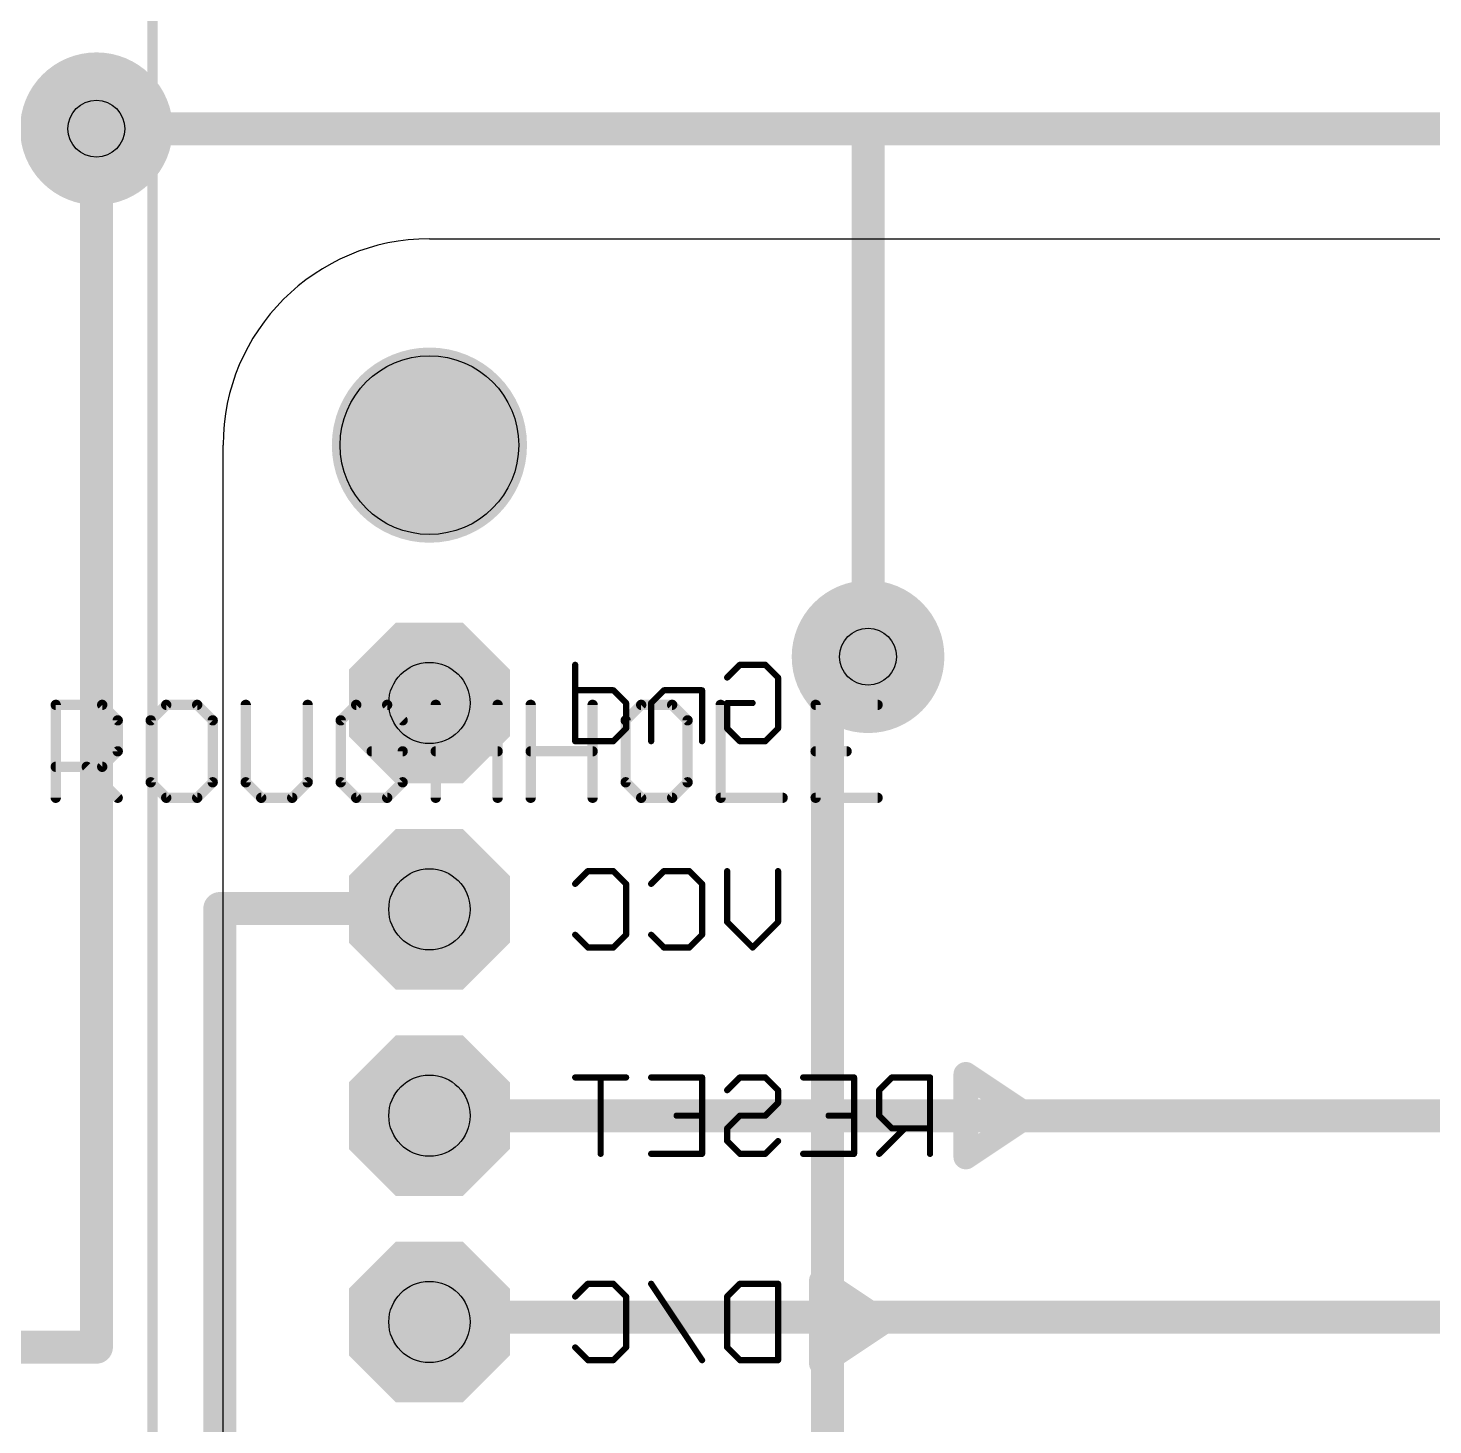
# Model space of a CAD drawing. Extents: x -2 to 110, y -6 to 68.
# Drawn here: x 26.66 to 43.95, y 36.04 to 53.24 of the extents above; entities that cross this region are included whole.
import ezdxf

# ---------------------------------------------------------------- set-up
doc = ezdxf.new("R2010")
doc.units = 0
for name, color, linetype in [('1', 22, 'CONTINUOUS'), ('16', 175, 'CONTINUOUS'), ('17', 82, 'CONTINUOUS'), ('18', 82, 'CONTINUOUS'), ('20', 190, 'CONTINUOUS'), ('22', 253, 'CONTINUOUS'), ('27', 253, 'CONTINUOUS'), ('29', 253, 'CONTINUOUS'), ('30', 253, 'CONTINUOUS'), ('44', 253, 'CONTINUOUS'), ('52', 253, 'CONTINUOUS')]:
    doc.layers.add(name, color=color, linetype=linetype)

# ---------------------------------------------------------------- blocks, each defined once
blk = doc.blocks.new('OCTAGONP')
at = {"const_width": 0.5}
blk.add_lwpolyline([(-0.25, -0.1036), (-0.25, 0.1036), (-0.1036, 0.25), (0.1036, 0.25), (0.25, 0.1036), (0.25, -0.1036), (0.1036, -0.25), (-0.1036, -0.25), (-0.25, -0.1036), (-0.25, 0.1036)], dxfattribs=at)
blk = doc.blocks.new('ROUNDV')
at = {"const_width": 0.5}
blk.add_lwpolyline([(0, -0.25, 1), (0, 0.25, 1), (0, -0.25)], format="xyb", dxfattribs=at)

msp = doc.modelspace()

# ---------------------------------------------------------------- linework, layer by layer
at = {"layer": '1', "const_width": 0.4064}
for points in [[(27.5, 52), (61.21, 52)], [(37, 45.5), (36.5, 45.5)], [(36.5, 45.5), (36.5, 19)]]:
    msp.add_lwpolyline(points, dxfattribs=at)
at = {"layer": '1', "const_width": 0.2032}
for points in [[(27.5, 52.1016, 1), (27.5, 51.8984)], [(36.5, 45.6016, 1), (36.5, 45.3984)], [(36.6016, 45.5, 1), (36.3984, 45.5)], [(37, 45.3984, 1), (37, 45.6016)]]:
    msp.add_lwpolyline(points, format="xyb", dxfattribs=at)
at = {"layer": '16', "const_width": 0.4064}
for points in [[(27.5, 37), (27.5, 52)], [(77.5, 52), (37, 52)], [(37, 52), (37, 45.5)], [(29.02, 24.61), (29.02, 42.4)], [(29.02, 42.4), (31.6, 42.4)], [(31.6, 42.4), (31.6, 42.39)], [(31.6, 39.85), (55, 39.85)], [(58.37, 37.37), (31.6, 37.37)], [(31.6, 37.37), (31.6, 37.31)], [(3.5, 37), (27.5, 37)]]:
    msp.add_lwpolyline(points, dxfattribs=at)
at = {"layer": '16', "const_width": 0.2032}
for points in [[(27.6016, 52, 1), (27.3984, 52)], [(37, 52.1016, 1), (37, 51.8984)], [(37.1016, 52, 1), (36.8984, 52)], [(36.8984, 45.5, 1), (37.1016, 45.5)], [(29.1216, 42.4, 1), (28.9184, 42.4)], [(29.02, 42.5016, 1), (29.02, 42.2984)], [(31.7016, 42.4, 1), (31.4984, 42.4)], [(31.6, 42.2984, 1), (31.6, 42.5016)], [(31.4984, 42.39, 1), (31.7016, 42.39)], [(31.6, 39.9516, 1), (31.6, 39.7484)], [(31.6, 37.4716, 1), (31.6, 37.2684)], [(31.7016, 37.37, 1), (31.4984, 37.37)], [(31.4984, 37.31, 1), (31.7016, 37.31)], [(27.5, 36.8984, 1), (27.5, 37.1016)], [(27.3984, 37, 1), (27.6016, 37)]]:
    msp.add_lwpolyline(points, format="xyb", dxfattribs=at)
at = {"layer": '20'}
msp.add_circle((31.6, 48.105), 1.1, dxfattribs=at)
at = {"layer": '22'}
for points, const_width in [([(33.3944, 45.4007), (33.3944, 44.4601)], 0.0762), ([(35.2654, 45.2439), (35.4222, 45.4007)], 0.0762), ([(35.4222, 45.4007), (35.7357, 45.4007)], 0.0762), ([(35.7357, 45.4007), (35.8925, 45.2439)], 0.0762), ([(35.8925, 45.2439), (35.8925, 44.6169)], 0.0762), ([(33.8647, 45.0872), (33.3944, 45.0872)], 0.0762), ([(34.0214, 44.9304), (33.8647, 45.0872)], 0.0762), ([(34.0214, 44.6169), (34.0214, 44.9304)], 0.0762), ([(34.4866, 45.0872), (34.3299, 44.9304)], 0.0762), ([(34.3299, 44.9304), (34.3299, 44.4601)], 0.0762), ([(34.9569, 45.0872), (34.4866, 45.0872)], 0.0762), ([(34.9569, 44.4601), (34.9569, 45.0872)], 0.0762), ([(35.2654, 44.6169), (35.2654, 44.9304)], 0.0762), ([(35.2654, 44.9304), (35.5789, 44.9304)], 0.0762), ([(33.8647, 44.4601), (34.0214, 44.6169)], 0.0762), ([(35.4222, 44.4601), (35.2654, 44.6169)], 0.0762), ([(35.8925, 44.6169), (35.7357, 44.4601)], 0.0762), ([(33.3944, 44.4601), (33.8647, 44.4601)], 0.0762), ([(35.7357, 44.4601), (35.4222, 44.4601)], 0.0762), ([(33.3944, 42.7039), (33.5511, 42.8607)], 0.0762), ([(33.5511, 42.8607), (33.8647, 42.8607)], 0.0762), ([(33.8647, 42.8607), (34.0214, 42.7039)], 0.0762), ([(34.3299, 42.7039), (34.4866, 42.8607)], 0.0762), ([(34.4866, 42.8607), (34.8002, 42.8607)], 0.0762), ([(34.8002, 42.8607), (34.9569, 42.7039)], 0.0762), ([(35.2654, 42.2336), (35.2654, 42.8607)], 0.0762), ([(35.8925, 42.8607), (35.8925, 42.2336)], 0.0762), ([(34.0214, 42.7039), (34.0214, 42.0769)], 0.0762), ([(34.9569, 42.7039), (34.9569, 42.0769)], 0.0762), ([(35.5789, 41.9201), (35.2654, 42.2336)], 0.0762), ([(35.8925, 42.2336), (35.5789, 41.9201)], 0.0762), ([(33.5511, 41.9201), (33.3944, 42.0769)], 0.0762), ([(34.0214, 42.0769), (33.8647, 41.9201)], 0.0762), ([(34.4866, 41.9201), (34.3299, 42.0769)], 0.0762), ([(34.9569, 42.0769), (34.8002, 41.9201)], 0.0762), ([(33.8647, 41.9201), (33.5511, 41.9201)], 0.0762), ([(34.8002, 41.9201), (34.4866, 41.9201)], 0.0762), ([(38.204, 39.342), (38.204, 40.358)], 0.3048), ([(38.204, 40.358), (38.966, 39.85)], 0.3048), ([(34.0214, 40.3207), (33.3944, 40.3207)], 0.0762), ([(33.7079, 39.3801), (33.7079, 40.3207)], 0.0762), ([(34.3299, 40.3207), (34.9569, 40.3207)], 0.0762), ([(34.9569, 40.3207), (34.9569, 39.3801)], 0.0762), ([(35.2654, 40.1639), (35.4222, 40.3207)], 0.0762), ([(35.4222, 40.3207), (35.7357, 40.3207)], 0.0762), ([(35.7357, 40.3207), (35.8925, 40.1639)], 0.0762), ([(36.2009, 40.3207), (36.828, 40.3207)], 0.0762), ([(36.828, 40.3207), (36.828, 39.3801)], 0.0762), ([(37.2932, 40.3207), (37.1364, 40.1639)], 0.0762), ([(37.7635, 40.3207), (37.2932, 40.3207)], 0.0762), ([(37.7635, 39.3801), (37.7635, 40.3207)], 0.0762), ([(35.8925, 40.1639), (35.8925, 40.0072)], 0.0762), ([(37.1364, 40.1639), (37.1364, 39.8504)], 0.0762), ([(35.8925, 40.0072), (35.7357, 39.8504)], 0.0762), ([(38.966, 39.85), (38.204, 39.342)], 0.3048), ([(34.9569, 39.8504), (34.6434, 39.8504)], 0.0762), ([(35.4222, 39.8504), (35.2654, 39.6936)], 0.0762), ([(35.7357, 39.8504), (35.4222, 39.8504)], 0.0762), ([(36.828, 39.8504), (36.5144, 39.8504)], 0.0762), ([(37.1364, 39.8504), (37.2932, 39.6936)], 0.0762), ([(35.2654, 39.6936), (35.2654, 39.5369)], 0.0762), ([(37.45, 39.6936), (37.1364, 39.3801)], 0.0762), ([(37.2932, 39.6936), (37.7635, 39.6936)], 0.0762), ([(35.2654, 39.5369), (35.4222, 39.3801)], 0.0762), ([(35.7357, 39.3801), (35.8925, 39.5369)], 0.0762), ([(34.9569, 39.3801), (34.3299, 39.3801)], 0.0762), ([(35.4222, 39.3801), (35.7357, 39.3801)], 0.0762), ([(36.828, 39.3801), (36.2009, 39.3801)], 0.0762), ([(36.426, 36.802), (36.426, 37.818)], 0.3048), ([(36.426, 37.818), (37.188, 37.31)], 0.3048), ([(33.3944, 37.6239), (33.5511, 37.7807)], 0.0762), ([(33.5511, 37.7807), (33.8647, 37.7807)], 0.0762), ([(33.8647, 37.7807), (34.0214, 37.6239)], 0.0762), ([(34.9569, 36.8401), (34.3299, 37.7807)], 0.0762), ([(35.2654, 37.6239), (35.4222, 37.7807)], 0.0762), ([(35.4222, 37.7807), (35.8925, 37.7807)], 0.0762), ([(35.8925, 37.7807), (35.8925, 36.8401)], 0.0762), ([(34.0214, 37.6239), (34.0214, 36.9969)], 0.0762), ([(35.2654, 36.9969), (35.2654, 37.6239)], 0.0762), ([(37.188, 37.31), (36.426, 36.802)], 0.3048), ([(33.5511, 36.8401), (33.3944, 36.9969)], 0.0762), ([(34.0214, 36.9969), (33.8647, 36.8401)], 0.0762), ([(35.4222, 36.8401), (35.2654, 36.9969)], 0.0762), ([(33.8647, 36.8401), (33.5511, 36.8401)], 0.0762), ([(35.8925, 36.8401), (35.4222, 36.8401)], 0.0762)]:
    msp.add_lwpolyline(points, dxfattribs=dict(at, const_width=const_width))
for points, const_width in [([(33.4134, 45.4007, 1), (33.3753, 45.4007)], 0.0381), ([(35.4222, 45.4198, 1), (35.4222, 45.3817)], 0.0381), ([(35.4356, 45.3872, 1), (35.4087, 45.4142)], 0.0381), ([(35.7492, 45.4142, 1), (35.7222, 45.3872)], 0.0381), ([(35.7357, 45.3817, 1), (35.7357, 45.4198)], 0.0381), ([(35.2519, 45.2574, 1), (35.2789, 45.2305)], 0.0381), ([(35.9115, 45.2439, 1), (35.8734, 45.2439)], 0.0381), ([(35.879, 45.2305, 1), (35.9059, 45.2574)], 0.0381), ([(33.3944, 45.1062, 1), (33.3944, 45.0681)], 0.0381), ([(33.8781, 45.1006, 1), (33.8512, 45.0737)], 0.0381), ([(33.8647, 45.0681, 1), (33.8647, 45.1062)], 0.0381), ([(34.0405, 44.9304, 1), (34.0024, 44.9304)], 0.0381), ([(34.3489, 44.9304, 1), (34.3108, 44.9304)], 0.0381), ([(34.4866, 45.1062, 1), (34.4866, 45.0681)], 0.0381), ([(34.5001, 45.0737, 1), (34.4732, 45.1006)], 0.0381), ([(34.976, 45.0872, 1), (34.9379, 45.0872)], 0.0381), ([(34.9569, 45.0681, 1), (34.9569, 45.1062)], 0.0381), ([(35.2844, 44.9304, 1), (35.2463, 44.9304)], 0.0381), ([(35.2654, 44.9494, 1), (35.2654, 44.9113)], 0.0381), ([(35.5789, 44.9113, 1), (35.5789, 44.9494)], 0.0381), ([(34.0079, 44.9169, 1), (34.0349, 44.9439)], 0.0381), ([(34.3164, 44.9439, 1), (34.3433, 44.9169)], 0.0381), ([(34.0024, 44.6169, 1), (34.0405, 44.6169)], 0.0381), ([(34.0349, 44.6034, 1), (34.0079, 44.6303)], 0.0381), ([(35.2463, 44.6169, 1), (35.2844, 44.6169)], 0.0381), ([(35.2789, 44.6303, 1), (35.2519, 44.6034)], 0.0381), ([(35.8734, 44.6169, 1), (35.9115, 44.6169)], 0.0381), ([(35.9059, 44.6034, 1), (35.879, 44.6303)], 0.0381), ([(33.3944, 44.4792, 1), (33.3944, 44.4411)], 0.0381), ([(33.3753, 44.4601, 1), (33.4134, 44.4601)], 0.0381), ([(33.8512, 44.4736, 1), (33.8781, 44.4466)], 0.0381), ([(33.8647, 44.4411, 1), (33.8647, 44.4792)], 0.0381), ([(34.3108, 44.4601, 1), (34.3489, 44.4601)], 0.0381), ([(34.9379, 44.4601, 1), (34.976, 44.4601)], 0.0381), ([(35.4222, 44.4792, 1), (35.4222, 44.4411)], 0.0381), ([(35.4087, 44.4466, 1), (35.4356, 44.4736)], 0.0381), ([(35.7222, 44.4736, 1), (35.7492, 44.4466)], 0.0381), ([(35.7357, 44.4411, 1), (35.7357, 44.4792)], 0.0381), ([(33.5511, 42.8798, 1), (33.5511, 42.8417)], 0.0381), ([(33.5646, 42.8472, 1), (33.5376, 42.8742)], 0.0381), ([(33.8781, 42.8742, 1), (33.8512, 42.8472)], 0.0381), ([(33.8647, 42.8417, 1), (33.8647, 42.8798)], 0.0381), ([(34.4866, 42.8798, 1), (34.4866, 42.8417)], 0.0381), ([(34.5001, 42.8472, 1), (34.4732, 42.8742)], 0.0381), ([(34.8136, 42.8742, 1), (34.7867, 42.8472)], 0.0381), ([(34.8002, 42.8417, 1), (34.8002, 42.8798)], 0.0381), ([(35.2844, 42.8607, 1), (35.2463, 42.8607)], 0.0381), ([(35.9115, 42.8607, 1), (35.8734, 42.8607)], 0.0381), ([(33.3809, 42.7174, 1), (33.4078, 42.6905)], 0.0381), ([(34.0405, 42.7039, 1), (34.0024, 42.7039)], 0.0381), ([(34.0079, 42.6905, 1), (34.0349, 42.7174)], 0.0381), ([(34.3164, 42.7174, 1), (34.3433, 42.6905)], 0.0381), ([(34.976, 42.7039, 1), (34.9379, 42.7039)], 0.0381), ([(34.9435, 42.6905, 1), (34.9704, 42.7174)], 0.0381), ([(35.2463, 42.2336, 1), (35.2844, 42.2336)], 0.0381), ([(35.2789, 42.2471, 1), (35.2519, 42.2202)], 0.0381), ([(35.8734, 42.2336, 1), (35.9115, 42.2336)], 0.0381), ([(35.9059, 42.2202, 1), (35.879, 42.2471)], 0.0381), ([(33.4078, 42.0903, 1), (33.3809, 42.0634)], 0.0381), ([(34.0024, 42.0769, 1), (34.0405, 42.0769)], 0.0381), ([(34.0349, 42.0634, 1), (34.0079, 42.0903)], 0.0381), ([(34.3433, 42.0903, 1), (34.3164, 42.0634)], 0.0381), ([(34.9379, 42.0769, 1), (34.976, 42.0769)], 0.0381), ([(34.9704, 42.0634, 1), (34.9435, 42.0903)], 0.0381), ([(33.5511, 41.9392, 1), (33.5511, 41.9011)], 0.0381), ([(33.5376, 41.9066, 1), (33.5646, 41.9336)], 0.0381), ([(33.8512, 41.9336, 1), (33.8781, 41.9066)], 0.0381), ([(33.8647, 41.9011, 1), (33.8647, 41.9392)], 0.0381), ([(34.4866, 41.9392, 1), (34.4866, 41.9011)], 0.0381), ([(34.4732, 41.9066, 1), (34.5001, 41.9336)], 0.0381), ([(34.7867, 41.9336, 1), (34.8136, 41.9066)], 0.0381), ([(34.8002, 41.9011, 1), (34.8002, 41.9392)], 0.0381), ([(35.5655, 41.9336, 1), (35.5924, 41.9066)], 0.0381), ([(35.5655, 41.9066, 1), (35.5924, 41.9336)], 0.0381), ([(38.2802, 40.358, 1), (38.1278, 40.358)], 0.1524), ([(38.2463, 40.4214, 1), (38.1617, 40.2946)], 0.1524), ([(33.3944, 40.3398, 1), (33.3944, 40.3017)], 0.0381), ([(33.7269, 40.3207, 1), (33.6888, 40.3207)], 0.0381), ([(34.0214, 40.3017, 1), (34.0214, 40.3398)], 0.0381), ([(34.3299, 40.3398, 1), (34.3299, 40.3017)], 0.0381), ([(34.976, 40.3207, 1), (34.9379, 40.3207)], 0.0381), ([(34.9569, 40.3017, 1), (34.9569, 40.3398)], 0.0381), ([(35.4222, 40.3398, 1), (35.4222, 40.3017)], 0.0381), ([(35.4356, 40.3072, 1), (35.4087, 40.3342)], 0.0381), ([(35.7492, 40.3342, 1), (35.7222, 40.3072)], 0.0381), ([(35.7357, 40.3017, 1), (35.7357, 40.3398)], 0.0381), ([(36.2009, 40.3398, 1), (36.2009, 40.3017)], 0.0381), ([(36.847, 40.3207, 1), (36.8089, 40.3207)], 0.0381), ([(36.828, 40.3017, 1), (36.828, 40.3398)], 0.0381), ([(37.2932, 40.3398, 1), (37.2932, 40.3017)], 0.0381), ([(37.3067, 40.3072, 1), (37.2797, 40.3342)], 0.0381), ([(37.7825, 40.3207, 1), (37.7444, 40.3207)], 0.0381), ([(37.7635, 40.3017, 1), (37.7635, 40.3398)], 0.0381), ([(35.2519, 40.1774, 1), (35.2789, 40.1505)], 0.0381), ([(35.9115, 40.1639, 1), (35.8734, 40.1639)], 0.0381), ([(35.879, 40.1505, 1), (35.9059, 40.1774)], 0.0381), ([(37.1555, 40.1639, 1), (37.1174, 40.1639)], 0.0381), ([(37.123, 40.1774, 1), (37.1499, 40.1505)], 0.0381), ([(35.8734, 40.0072, 1), (35.9115, 40.0072)], 0.0381), ([(35.9059, 39.9937, 1), (35.879, 40.0206)], 0.0381), ([(39.0083, 39.7866, 1), (38.9237, 39.9134)], 0.1524), ([(38.9237, 39.7866, 1), (39.0083, 39.9134)], 0.1524), ([(34.6434, 39.8695, 1), (34.6434, 39.8314)], 0.0381), ([(34.9569, 39.8314, 1), (34.9569, 39.8695)], 0.0381), ([(35.4222, 39.8695, 1), (35.4222, 39.8314)], 0.0381), ([(35.4356, 39.8369, 1), (35.4087, 39.8639)], 0.0381), ([(35.7222, 39.8639, 1), (35.7492, 39.8369)], 0.0381), ([(35.7357, 39.8314, 1), (35.7357, 39.8695)], 0.0381), ([(36.5144, 39.8695, 1), (36.5144, 39.8314)], 0.0381), ([(36.828, 39.8314, 1), (36.828, 39.8695)], 0.0381), ([(37.1499, 39.8639, 1), (37.123, 39.8369)], 0.0381), ([(37.1174, 39.8504, 1), (37.1555, 39.8504)], 0.0381), ([(35.2844, 39.6936, 1), (35.2463, 39.6936)], 0.0381), ([(35.2519, 39.7071, 1), (35.2789, 39.6802)], 0.0381), ([(37.2932, 39.7127, 1), (37.2932, 39.6746)], 0.0381), ([(37.2797, 39.6802, 1), (37.3067, 39.7071)], 0.0381), ([(37.4634, 39.6802, 1), (37.4365, 39.7071)], 0.0381), ([(37.7635, 39.6746, 1), (37.7635, 39.7127)], 0.0381), ([(35.2463, 39.5369, 1), (35.2844, 39.5369)], 0.0381), ([(35.2789, 39.5503, 1), (35.2519, 39.5234)], 0.0381), ([(35.9059, 39.5234, 1), (35.879, 39.5503)], 0.0381), ([(38.1617, 39.4054, 1), (38.2463, 39.2786)], 0.1524), ([(33.6888, 39.3801, 1), (33.7269, 39.3801)], 0.0381), ([(34.3299, 39.3991, 1), (34.3299, 39.361)], 0.0381), ([(34.9379, 39.3801, 1), (34.976, 39.3801)], 0.0381), ([(34.9569, 39.361, 1), (34.9569, 39.3991)], 0.0381), ([(35.4222, 39.3991, 1), (35.4222, 39.361)], 0.0381), ([(35.4087, 39.3666, 1), (35.4356, 39.3936)], 0.0381), ([(35.7222, 39.3936, 1), (35.7492, 39.3666)], 0.0381), ([(35.7357, 39.361, 1), (35.7357, 39.3991)], 0.0381), ([(36.2009, 39.3991, 1), (36.2009, 39.361)], 0.0381), ([(36.8089, 39.3801, 1), (36.847, 39.3801)], 0.0381), ([(36.828, 39.361, 1), (36.828, 39.3991)], 0.0381), ([(37.123, 39.3936, 1), (37.1499, 39.3666)], 0.0381), ([(37.7444, 39.3801, 1), (37.7825, 39.3801)], 0.0381), ([(38.1278, 39.342, 1), (38.2802, 39.342)], 0.1524), ([(36.5022, 37.818, 1), (36.3498, 37.818)], 0.1524), ([(36.4683, 37.8814, 1), (36.3837, 37.7546)], 0.1524), ([(33.5511, 37.7998, 1), (33.5511, 37.7617)], 0.0381), ([(33.5646, 37.7672, 1), (33.5376, 37.7942)], 0.0381), ([(33.8781, 37.7942, 1), (33.8512, 37.7672)], 0.0381), ([(33.8647, 37.7617, 1), (33.8647, 37.7998)], 0.0381), ([(34.3457, 37.7913, 1), (34.314, 37.7701)], 0.0381), ([(35.4222, 37.7998, 1), (35.4222, 37.7617)], 0.0381), ([(35.4356, 37.7672, 1), (35.4087, 37.7942)], 0.0381), ([(35.9115, 37.7807, 1), (35.8734, 37.7807)], 0.0381), ([(35.8925, 37.7617, 1), (35.8925, 37.7998)], 0.0381), ([(33.3809, 37.6374, 1), (33.4078, 37.6105)], 0.0381), ([(34.0405, 37.6239, 1), (34.0024, 37.6239)], 0.0381), ([(34.0079, 37.6105, 1), (34.0349, 37.6374)], 0.0381), ([(35.2844, 37.6239, 1), (35.2463, 37.6239)], 0.0381), ([(35.2519, 37.6374, 1), (35.2789, 37.6105)], 0.0381), ([(37.2303, 37.2466, 1), (37.1457, 37.3734)], 0.1524), ([(37.1457, 37.2466, 1), (37.2303, 37.3734)], 0.1524), ([(33.4078, 37.0103, 1), (33.3809, 36.9834)], 0.0381), ([(34.0024, 36.9969, 1), (34.0405, 36.9969)], 0.0381), ([(34.0349, 36.9834, 1), (34.0079, 37.0103)], 0.0381), ([(35.2463, 36.9969, 1), (35.2844, 36.9969)], 0.0381), ([(35.2789, 37.0103, 1), (35.2519, 36.9834)], 0.0381), ([(33.5511, 36.8591, 1), (33.5511, 36.821)], 0.0381), ([(33.5376, 36.8266, 1), (33.5646, 36.8536)], 0.0381), ([(33.8512, 36.8536, 1), (33.8781, 36.8266)], 0.0381), ([(33.8647, 36.821, 1), (33.8647, 36.8591)], 0.0381), ([(34.9411, 36.8295, 1), (34.9728, 36.8507)], 0.0381), ([(35.4222, 36.8591, 1), (35.4222, 36.821)], 0.0381), ([(35.4087, 36.8266, 1), (35.4356, 36.8536)], 0.0381), ([(35.8734, 36.8401, 1), (35.9115, 36.8401)], 0.0381), ([(35.8925, 36.821, 1), (35.8925, 36.8591)], 0.0381), ([(36.3837, 36.8654, 1), (36.4683, 36.7386)], 0.1524), ([(36.3498, 36.802, 1), (36.5022, 36.802)], 0.1524)]:
    msp.add_lwpolyline(points, format="xyb", dxfattribs=dict(at, const_width=const_width))
at = {"layer": '27', "const_width": 0.127}
for points in [[(26.9997, 43.7635), (26.9997, 44.9075)], [(26.9997, 44.9075), (27.5716, 44.9075)], [(27.5716, 44.9075), (27.7623, 44.7168)], [(28.3597, 44.9075), (28.1691, 44.7168)], [(28.741, 44.9075), (28.3597, 44.9075)], [(28.9317, 44.7168), (28.741, 44.9075)], [(29.3384, 44.9075), (29.3384, 43.9542)], [(30.1011, 43.9542), (30.1011, 44.9075)], [(30.6985, 44.9075), (30.5078, 44.7168)], [(31.0798, 44.9075), (30.6985, 44.9075)], [(31.2705, 44.7168), (31.0798, 44.9075)], [(31.6772, 43.7635), (31.6772, 44.9075)], [(32.4399, 44.9075), (32.4399, 43.7635)], [(32.8466, 43.7635), (32.8466, 44.9075)], [(33.6093, 44.9075), (33.6093, 43.7635)], [(34.2067, 44.9075), (34.016, 44.7168)], [(34.588, 44.9075), (34.2067, 44.9075)], [(34.7787, 44.7168), (34.588, 44.9075)], [(35.1854, 44.9075), (35.1854, 43.7635)], [(37.1175, 44.9075), (36.3548, 44.9075)], [(36.3548, 44.9075), (36.3548, 43.7635)], [(27.7623, 44.7168), (27.7623, 44.3355)], [(28.1691, 44.7168), (28.1691, 43.9542)], [(28.9317, 43.9542), (28.9317, 44.7168)], [(30.5078, 44.7168), (30.5078, 43.9542)], [(34.016, 44.7168), (34.016, 43.9542)], [(34.7787, 43.9542), (34.7787, 44.7168)], [(27.7623, 44.3355), (27.5716, 44.1448)], [(31.2705, 44.3355), (30.8892, 44.3355)], [(31.2705, 43.9542), (31.2705, 44.3355)], [(31.6772, 44.3355), (32.4399, 44.3355)], [(32.8466, 44.3355), (33.6093, 44.3355)], [(36.3548, 44.3355), (36.7362, 44.3355)], [(27.5716, 44.1448), (26.9997, 44.1448)], [(27.381, 44.1448), (27.7623, 43.7635)], [(28.1691, 43.9542), (28.3597, 43.7635)], [(28.741, 43.7635), (28.9317, 43.9542)], [(29.3384, 43.9542), (29.5291, 43.7635)], [(29.9104, 43.7635), (30.1011, 43.9542)], [(30.5078, 43.9542), (30.6985, 43.7635)], [(31.0798, 43.7635), (31.2705, 43.9542)], [(34.016, 43.9542), (34.2067, 43.7635)], [(34.588, 43.7635), (34.7787, 43.9542)], [(28.3597, 43.7635), (28.741, 43.7635)], [(29.5291, 43.7635), (29.9104, 43.7635)], [(30.6985, 43.7635), (31.0798, 43.7635)], [(34.2067, 43.7635), (34.588, 43.7635)], [(35.1854, 43.7635), (35.9481, 43.7635)], [(36.3548, 43.7635), (37.1175, 43.7635)]]:
    msp.add_lwpolyline(points, dxfattribs=at)
at = {"layer": '27', "const_width": 0.0635}
for points in [[(27.0314, 44.9075, 1), (26.9679, 44.9075)], [(26.9997, 44.9392, 1), (26.9997, 44.8757)], [(27.5941, 44.9299, 1), (27.5492, 44.885)], [(27.5716, 44.8757, 1), (27.5716, 44.9392)], [(28.3597, 44.9392, 1), (28.3597, 44.8757)], [(28.3822, 44.885, 1), (28.3373, 44.9299)], [(28.7635, 44.9299, 1), (28.7186, 44.885)], [(28.741, 44.8757, 1), (28.741, 44.9392)], [(29.3702, 44.9075, 1), (29.3067, 44.9075)], [(30.1328, 44.9075, 1), (30.0693, 44.9075)], [(30.6985, 44.9392, 1), (30.6985, 44.8757)], [(30.721, 44.885, 1), (30.6761, 44.9299)], [(31.1023, 44.9299, 1), (31.0574, 44.885)], [(31.0798, 44.8757, 1), (31.0798, 44.9392)], [(31.709, 44.9075, 1), (31.6455, 44.9075)], [(32.4716, 44.9075, 1), (32.4081, 44.9075)], [(32.8784, 44.9075, 1), (32.8149, 44.9075)], [(33.641, 44.9075, 1), (33.5775, 44.9075)], [(34.2067, 44.9392, 1), (34.2067, 44.8757)], [(34.2291, 44.885, 1), (34.1842, 44.9299)], [(34.6105, 44.9299, 1), (34.5656, 44.885)], [(34.588, 44.8757, 1), (34.588, 44.9392)], [(35.2172, 44.9075, 1), (35.1537, 44.9075)], [(36.3548, 44.9392, 1), (36.3548, 44.8757)], [(36.3866, 44.9075, 1), (36.3231, 44.9075)], [(37.1175, 44.8757, 1), (37.1175, 44.9392)], [(27.7941, 44.7168, 1), (27.7306, 44.7168)], [(27.7399, 44.6944, 1), (27.7848, 44.7393)], [(28.2008, 44.7168, 1), (28.1373, 44.7168)], [(28.1466, 44.7393, 1), (28.1915, 44.6944)], [(28.9635, 44.7168, 1), (28.9, 44.7168)], [(28.9092, 44.6944, 1), (28.9542, 44.7393)], [(30.5396, 44.7168, 1), (30.4761, 44.7168)], [(30.4854, 44.7393, 1), (30.5303, 44.6944)], [(31.248, 44.6944, 1), (31.2929, 44.7393)], [(34.0478, 44.7168, 1), (33.9843, 44.7168)], [(33.9936, 44.7393, 1), (34.0385, 44.6944)], [(34.8104, 44.7168, 1), (34.7469, 44.7168)], [(34.7562, 44.6944, 1), (34.8011, 44.7393)], [(27.7306, 44.3355, 1), (27.7941, 44.3355)], [(27.7848, 44.313, 1), (27.7399, 44.3579)], [(30.8892, 44.3672, 1), (30.8892, 44.3037)], [(31.3022, 44.3355, 1), (31.2387, 44.3355)], [(31.2705, 44.3037, 1), (31.2705, 44.3672)], [(31.6772, 44.3672, 1), (31.6772, 44.3037)], [(32.4399, 44.3037, 1), (32.4399, 44.3672)], [(32.8466, 44.3672, 1), (32.8466, 44.3037)], [(33.6093, 44.3037, 1), (33.6093, 44.3672)], [(36.3548, 44.3672, 1), (36.3548, 44.3037)], [(36.7362, 44.3037, 1), (36.7362, 44.3672)], [(26.9997, 44.1766, 1), (26.9997, 44.1131)], [(27.4034, 44.1673, 1), (27.3585, 44.1224)], [(27.5492, 44.1673, 1), (27.5941, 44.1224)], [(27.5716, 44.1131, 1), (27.5716, 44.1766)], [(28.1373, 43.9542, 1), (28.2008, 43.9542)], [(28.1915, 43.9766, 1), (28.1466, 43.9317)], [(28.9, 43.9542, 1), (28.9635, 43.9542)], [(28.9542, 43.9317, 1), (28.9092, 43.9766)], [(29.3609, 43.9766, 1), (29.316, 43.9317)], [(29.3067, 43.9542, 1), (29.3702, 43.9542)], [(30.0693, 43.9542, 1), (30.1328, 43.9542)], [(30.1235, 43.9317, 1), (30.0786, 43.9766)], [(30.4761, 43.9542, 1), (30.5396, 43.9542)], [(30.5303, 43.9766, 1), (30.4854, 43.9317)], [(31.2387, 43.9542, 1), (31.3022, 43.9542)], [(31.2929, 43.9317, 1), (31.248, 43.9766)], [(33.9843, 43.9542, 1), (34.0478, 43.9542)], [(34.0385, 43.9766, 1), (33.9936, 43.9317)], [(34.7469, 43.9542, 1), (34.8104, 43.9542)], [(34.8011, 43.9317, 1), (34.7562, 43.9766)], [(26.9679, 43.7635, 1), (27.0314, 43.7635)], [(27.7399, 43.741, 1), (27.7848, 43.786)], [(28.3597, 43.7953, 1), (28.3597, 43.7317)], [(28.3373, 43.741, 1), (28.3822, 43.786)], [(28.7186, 43.786, 1), (28.7635, 43.741)], [(28.741, 43.7317, 1), (28.741, 43.7953)], [(29.5291, 43.7953, 1), (29.5291, 43.7317)], [(29.5067, 43.741, 1), (29.5516, 43.786)], [(29.888, 43.786, 1), (29.9329, 43.741)], [(29.9104, 43.7317, 1), (29.9104, 43.7953)], [(30.6985, 43.7953, 1), (30.6985, 43.7317)], [(30.6761, 43.741, 1), (30.721, 43.786)], [(31.0574, 43.786, 1), (31.1023, 43.741)], [(31.0798, 43.7317, 1), (31.0798, 43.7953)], [(31.6455, 43.7635, 1), (31.709, 43.7635)], [(32.4081, 43.7635, 1), (32.4716, 43.7635)], [(32.8149, 43.7635, 1), (32.8784, 43.7635)], [(33.5775, 43.7635, 1), (33.641, 43.7635)], [(34.2067, 43.7953, 1), (34.2067, 43.7317)], [(34.1842, 43.741, 1), (34.2291, 43.786)], [(34.5656, 43.786, 1), (34.6105, 43.741)], [(34.588, 43.7317, 1), (34.588, 43.7953)], [(35.1854, 43.7953, 1), (35.1854, 43.7317)], [(35.1537, 43.7635, 1), (35.2172, 43.7635)], [(35.9481, 43.7317, 1), (35.9481, 43.7953)], [(36.3548, 43.7953, 1), (36.3548, 43.7317)], [(36.3231, 43.7635, 1), (36.3866, 43.7635)], [(37.1175, 43.7317, 1), (37.1175, 43.7953)]]:
    msp.add_lwpolyline(points, format="xyb", dxfattribs=at)
at = {"layer": '29', "const_width": 1.2016}
msp.add_lwpolyline([(31.6, 47.5042, 1), (31.6, 48.7058, 1), (31.6, 47.5042)], format="xyb", dxfattribs=at)
at = {"layer": '30', "const_width": 1.2016}
msp.add_lwpolyline([(31.6, 47.5042, 1), (31.6, 48.7058, 1), (31.6, 47.5042)], format="xyb", dxfattribs=at)
at = {"layer": '44'}
for centre, radius in [((27.5, 52), 0.35), ((37, 45.5), 0.35), ((31.6, 44.93), 0.5), ((31.6, 42.39), 0.5), ((31.6, 39.85), 0.5), ((31.6, 37.31), 0.5)]:
    msp.add_circle(centre, radius, dxfattribs=at)
at = {"layer": '52'}
for p, q in [((31.6, 50.645), (82.4, 50.645)), ((29.06, 18.895), (29.06, 48.105))]:
    msp.add_line(p, q, dxfattribs=at)
at = {"layer": '52', "const_width": 0.127}
msp.add_lwpolyline([(28.19, 59.74), (28.19, 8.94)], dxfattribs=at)
at = {"layer": '52'}
msp.add_arc((31.6, 48.105), 2.54, 90, 180, dxfattribs=at)

# ---------------------------------------------------------------- block references
at = {"layer": '17', "xscale": 1.778, "yscale": 1.778}
for p in [(31.6, 44.93), (31.6, 44.93), (31.6, 42.39), (31.6, 42.39), (31.6, 39.85), (31.6, 39.85), (31.6, 37.31), (31.6, 37.31)]:
    msp.add_blockref('OCTAGONP', p, dxfattribs=at)
at = {"layer": '18', "xscale": 1.6764, "yscale": 1.6764}
for p in [(27.5, 52), (27.5, 52), (37, 45.5), (37, 45.5)]:
    msp.add_blockref('ROUNDV', p, dxfattribs=at)
at = {"layer": '29'}
for name, p, xscale, yscale in [('ROUNDV', (27.5, 52), 1.8796, 1.8796), ('ROUNDV', (37, 45.5), 1.8796, 1.8796), ('OCTAGONP', (31.6, 44.93), 1.9812, 1.9812), ('OCTAGONP', (31.6, 42.39), 1.9812, 1.9812), ('OCTAGONP', (31.6, 39.85), 1.9812, 1.9812), ('OCTAGONP', (31.6, 37.31), 1.9812, 1.9812)]:
    msp.add_blockref(name, p, dxfattribs=dict(at, xscale=xscale, yscale=yscale))
at = {"layer": '30'}
for name, p, xscale, yscale in [('ROUNDV', (27.5, 52), 1.8796, 1.8796), ('ROUNDV', (37, 45.5), 1.8796, 1.8796), ('OCTAGONP', (31.6, 44.93), 1.9812, 1.9812), ('OCTAGONP', (31.6, 42.39), 1.9812, 1.9812), ('OCTAGONP', (31.6, 39.85), 1.9812, 1.9812), ('OCTAGONP', (31.6, 37.31), 1.9812, 1.9812)]:
    msp.add_blockref(name, p, dxfattribs=dict(at, xscale=xscale, yscale=yscale))

doc.saveas('drawing.dxf')
